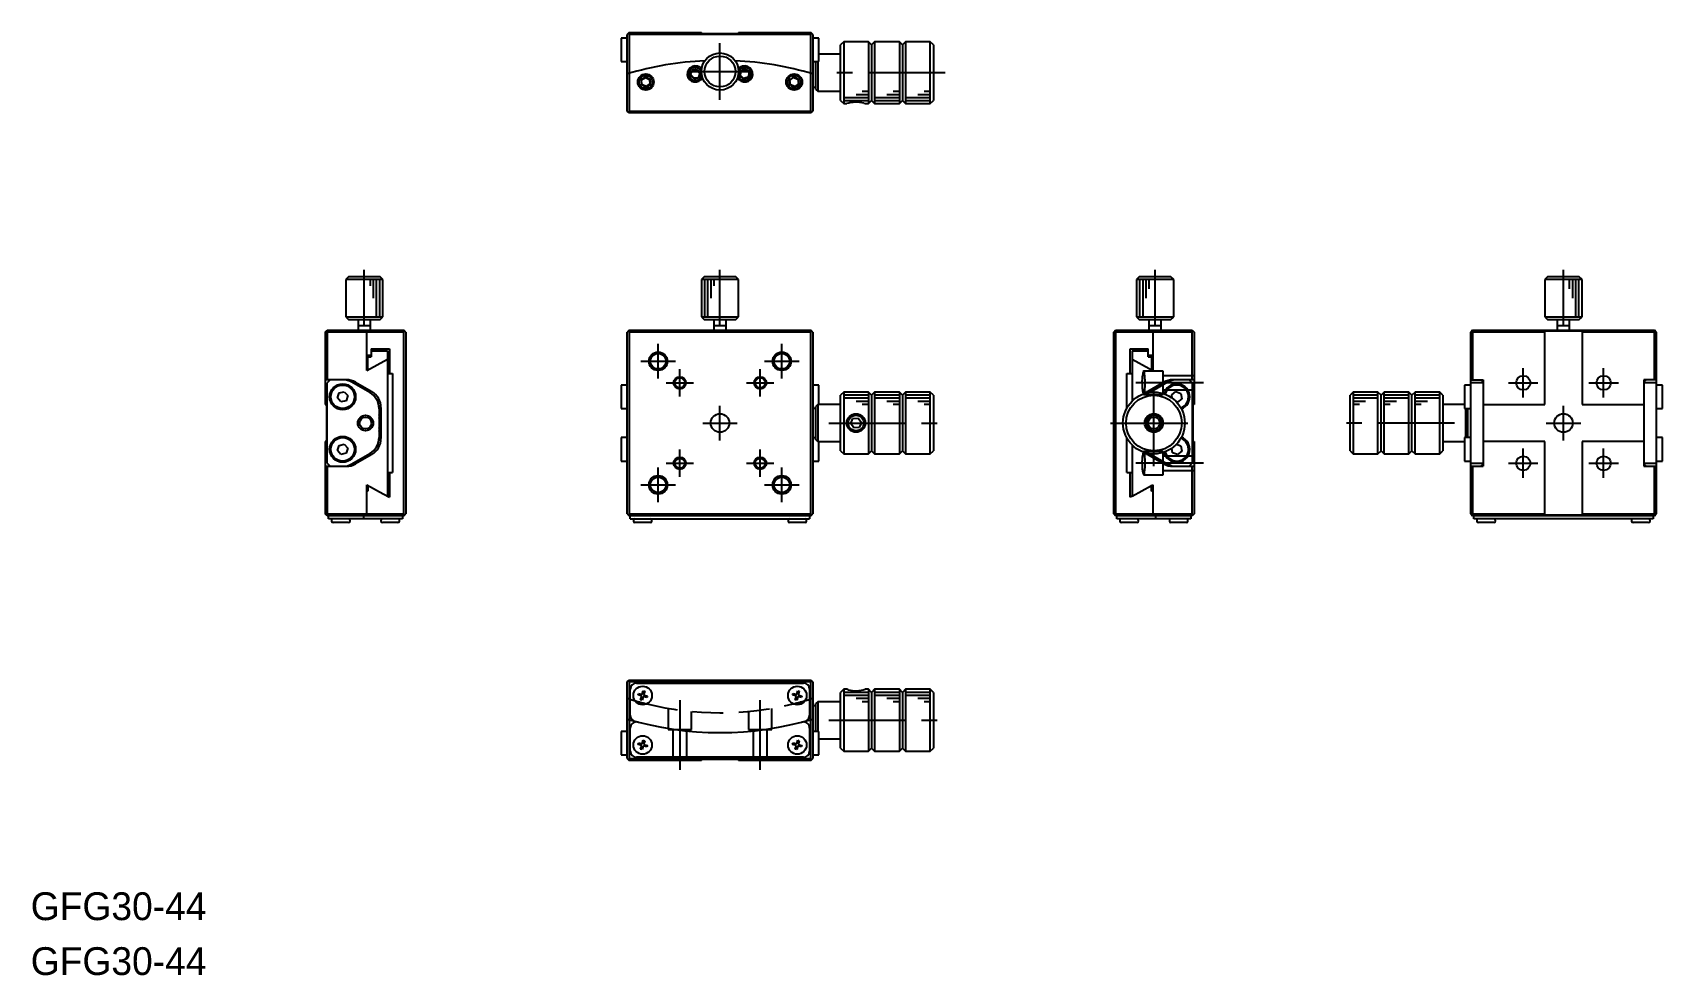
# Model space of a CAD drawing. Extents: x 128 to 391, y -6 to 146.
import ezdxf

# ---------------------------------------------------------------- set-up
doc = ezdxf.new("R2010")
doc.units = 0
doc.header["$LTSCALE"] = 10
doc.linetypes.add('CENTER', pattern=[2, 1.25, -0.25, 0.25, -0.25])
doc.linetypes.add('DASHED', pattern=[0.75, 0.5, -0.25])
doc.layers.get('0').update_dxf_attribs({"linetype": 'CONTINUOUS'})
doc.layers.add('1', color=7, linetype='CONTINUOUS')
doc.layers.add('CENTER', color=1, linetype='CENTER')
doc.styles.get("Standard").update_dxf_attribs({"font": 'FGP教科書体NT-M'})

msp = doc.modelspace()

# ---------------------------------------------------------------- linework, layer by layer
at = {"color": 3, "linetype": 'CONTINUOUS'}
for p, q in [((258.849634, 135.791806), (262.849634, 135.791806)), ((258.849634, 135.291806), (262.849634, 135.291806)), ((260.849634, 136.291806), (262.849634, 136.291806)), ((261.849634, 136.791806), (262.849634, 136.791806)), ((262.116275, 134.856789), (262.349629, 134.791806)), ((263.849634, 135.791806), (267.849634, 135.791806)), ((263.849634, 135.291806), (267.849634, 135.291806)), ((265.849634, 136.291806), (267.849634, 136.291806)), ((266.849634, 136.791806), (267.849634, 136.791806)), ((268.849634, 135.791806), (272.849634, 135.791806)), ((268.849634, 135.291806), (272.849634, 135.291806)), ((270.849634, 136.291806), (272.849634, 136.291806)), ((271.849634, 136.791806), (272.849634, 136.791806)), ((182.332812, 105.33035), (182.332812, 106.33035)), ((182.832812, 103.33035), (182.832812, 106.33035)), ((183.332812, 100.33035), (183.332812, 106.33035)), ((183.832812, 100.33035), (183.832812, 106.33035)), ((236.349634, 106.33035), (236.349634, 100.33035)), ((236.849634, 106.33035), (236.849634, 100.33035)), ((237.349634, 106.33035), (237.349634, 103.33035)), ((237.849634, 106.33035), (237.849634, 105.33035)), ((306.709653, 106.33035), (306.709653, 100.33035)), ((307.209653, 106.33035), (307.209653, 100.33035)), ((307.709653, 106.33035), (307.709653, 103.33035)), ((308.209653, 106.33035), (308.209653, 104.83035)), ((376.234403, 104.83035), (376.234403, 106.33035)), ((376.734403, 103.33035), (376.734403, 106.33035)), ((377.234403, 100.33035), (377.234403, 106.33035)), ((377.734403, 100.33035), (377.734403, 106.33035)), ((262.849634, 87.622481), (258.849634, 87.622481)), ((262.849634, 87.122481), (258.849634, 87.122481)), ((267.849634, 87.622481), (263.849634, 87.622481)), ((267.849634, 87.122481), (263.849634, 87.122481)), ((272.849634, 87.622481), (268.849634, 87.622481)), ((272.849634, 87.122481), (268.849634, 87.122481)), ((345.234403, 87.622481), (341.234403, 87.622481)), ((345.234403, 87.122481), (341.234403, 87.122481)), ((350.234403, 87.622481), (346.234403, 87.622481)), ((350.234403, 87.122481), (346.234403, 87.122481)), ((355.234403, 87.622481), (351.234403, 87.622481)), ((355.234403, 87.122481), (351.234403, 87.122481)), ((262.849634, 86.622481), (260.849634, 86.622481)), ((262.849634, 86.122481), (261.849634, 86.122481)), ((267.849634, 86.622481), (265.849634, 86.622481)), ((267.849634, 86.122481), (266.849634, 86.122481)), ((272.849634, 86.622481), (270.849634, 86.622481)), ((272.849634, 86.122481), (271.849634, 86.122481)), ((343.234403, 86.622481), (341.234403, 86.622481)), ((342.234403, 86.122481), (341.234403, 86.122481)), ((348.234403, 86.622481), (346.234403, 86.622481)), ((347.234403, 86.122481), (346.234403, 86.122481)), ((353.234403, 86.622481), (351.234403, 86.622481)), ((352.234403, 86.122481), (351.234403, 86.122481)), ((262.849634, 39.546229), (258.849634, 39.546229)), ((259.582566, 39.981356), (259.349639, 40.046229)), ((267.849634, 39.546229), (263.849634, 39.546229)), ((272.849634, 39.546229), (268.849634, 39.546229)), ((262.849634, 39.046229), (258.849634, 39.046229)), ((262.849634, 38.546229), (260.849634, 38.546229)), ((262.849634, 38.046229), (261.849634, 38.046229)), ((267.849634, 39.046229), (263.849634, 39.046229)), ((267.849634, 38.546229), (265.849634, 38.546229)), ((267.849634, 38.046229), (266.849634, 38.046229)), ((272.849634, 39.046229), (268.849634, 39.046229)), ((272.849634, 38.546229), (270.849634, 38.546229)), ((272.849634, 38.046229), (271.849634, 38.046229))]:
    msp.add_line(p, q, dxfattribs=at)
at = {"color": 3, "linetype": 'DASHED'}
for p, q in [((307.379275, 91.522481), (307.301862, 91.4388)), ((310.509653, 91.522481), (307.379272, 91.522481)), ((307.449194, 91.441352), (307.379275, 91.522481)), ((310.509653, 89.622481), (310.509653, 91.522481)), ((315.509653, 90.772481), (310.509653, 90.772481)), ((310.509653, 87.722481), (310.509653, 89.622481)), ((307.274136, 87.875373), (307.318971, 87.773734)), ((307.318971, 87.773734), (307.379275, 87.722481)), ((307.379257, 87.722481), (310.509653, 87.722481)), ((310.509653, 88.472481), (315.509653, 88.472481)), ((307.379275, 78.522481), (307.301862, 78.4388)), ((310.509653, 78.522481), (307.379272, 78.522481)), ((310.509653, 76.622481), (310.509653, 78.522481)), ((315.509653, 77.772481), (310.509653, 77.772481)), ((310.509653, 74.722481), (310.509653, 76.622481)), ((307.274136, 74.875373), (307.318971, 74.773734)), ((307.318971, 74.773734), (307.379275, 74.722481)), ((307.379257, 74.722481), (310.509653, 74.722481)), ((307.379275, 74.722481), (307.454781, 74.818187)), ((310.509653, 75.472481), (315.509653, 75.472481)), ((230.449634, 36.967047), (230.449634, 33.546229)), ((247.249634, 33.546229), (247.249634, 36.967118)), ((234.249634, 33.546229), (234.249634, 36.461302)), ((243.449634, 36.46134), (243.449634, 33.546229)), ((230.449634, 33.546229), (234.249634, 33.546229)), ((231.199634, 33.546229), (231.199634, 28.546229)), ((233.499634, 28.546229), (233.499634, 33.546229)), ((243.449634, 33.546229), (247.249634, 33.546229)), ((244.199634, 33.546229), (244.199634, 28.546229)), ((246.499634, 28.546229), (246.499634, 33.546229))]:
    msp.add_line(p, q, dxfattribs=at)
at = {"color": 3, "linetype": 'CONTINUOUS'}
for centre, radius in [((226.849634, 138.291806), 1.3), ((250.849634, 138.291806), 1.3), ((228.849634, 93.122481), 1.5), ((248.849634, 93.122481), 1.5), ((232.349634, 89.622481), 1), ((245.349634, 89.622481), 1), ((260.849715, 83.12313), 1.499919), ((309.009653, 83.122481), 1.5), ((232.349634, 76.622481), 1), ((245.349634, 76.622481), 1), ((228.849634, 73.122481), 1.5), ((248.849634, 73.122481), 1.5)]:
    msp.add_circle(centre, radius, dxfattribs=at)
for centre, radius, start, end in [((234.849634, 139.591806), 1.3, 37.851923, 333.569263), ((242.849634, 139.591806), 1.3, 206.430737, 142.148077), ((260.845116, 130.049116), 4.972883, 75.189787, 107.501242), ((260.8541, 44.790862), 4.974751, 255.191013, 287.495078)]:
    msp.add_arc(centre, radius, start, end, dxfattribs=at)
at = {"color": 3, "linetype": 'DASHED'}
for centre, radius, start, end in [((313.019093, 89.847368), 5.934592, 164.445079, 182.171704), ((313.921055, 89.464016), 6.834129, 178.671346, 193.441787), ((295.594705, 89.577633), 12.000098, 351.869226, 8.934699), ((313.019093, 76.847368), 5.934592, 164.445079, 182.171704), ((313.921055, 76.464016), 6.834129, 178.671346, 193.441787), ((295.449763, 76.657022), 12.145031, 351.29156, 8.082745), ((238.849634, 85.546229), 49.3, 252.286373, 252.895365), ((238.849634, 85.546229), 49.3, 252.895365, 253.819918), ((238.849634, 85.546229), 49.3, 253.819918, 256.087298), ((238.849634, 85.546229), 49.3, 256.087298, 283.912702), ((238.849634, 85.546229), 49.3, 283.912702, 286.180082), ((238.849634, 85.546229), 49.3, 286.180082, 287.104635), ((238.849634, 85.546229), 49.3, 287.104635, 287.713627)]:
    msp.add_arc(centre, radius, start, end, dxfattribs=at)
at = {"layer": '1', "color": 7, "linetype": 'CONTINUOUS'}
for p, q in [((223.849634, 145.391806), (222.849634, 145.391806)), ((222.849634, 145.391806), (222.849634, 141.591806)), ((224.149634, 146.291806), (223.849634, 145.991806)), ((223.849634, 133.591806), (223.849634, 145.991806)), ((223.999634, 146.141806), (224.149634, 145.991806)), ((224.149634, 146.291806), (235.849634, 146.291806)), ((253.549634, 145.991806), (224.149634, 145.991806)), ((224.149634, 145.991806), (224.149634, 133.591806)), ((235.849634, 146.091806), (235.849634, 146.291806)), ((241.849634, 146.091806), (235.849634, 146.091806)), ((241.849634, 146.291806), (241.849634, 146.091806)), ((241.849634, 146.291806), (253.549634, 146.291806)), ((253.849634, 145.991806), (253.549634, 146.291806)), ((253.549634, 145.991806), (253.699634, 146.141806)), ((253.549634, 133.591806), (253.549634, 145.991806)), ((253.849634, 145.991806), (253.849634, 133.591806)), ((254.849634, 145.391806), (253.849634, 145.391806)), ((254.849634, 141.591806), (254.849634, 145.391806)), ((258.349634, 142.791806), (254.849634, 142.791806)), ((258.849634, 144.791806), (258.349634, 144.291806)), ((258.349634, 135.291806), (258.349634, 144.291806)), ((258.849634, 144.791806), (258.849634, 134.791806)), ((262.849634, 144.791806), (258.849634, 144.791806)), ((262.849634, 144.791806), (262.849634, 134.791806)), ((263.349634, 144.291806), (262.849634, 144.791806)), ((263.849634, 144.791806), (263.349634, 144.291806)), ((263.349634, 144.291806), (263.349634, 135.291806)), ((263.849634, 144.791806), (263.849634, 134.791806)), ((267.849634, 144.791806), (263.849634, 144.791806)), ((267.849634, 144.791806), (267.849634, 134.791806)), ((268.349634, 144.291806), (267.849634, 144.791806)), ((268.849634, 144.791806), (268.349634, 144.291806)), ((268.349634, 144.291806), (268.349634, 135.291806)), ((268.849634, 144.791806), (268.849634, 134.791806)), ((272.849634, 144.791806), (268.849634, 144.791806)), ((272.849634, 134.791806), (272.849634, 144.791806)), ((273.349634, 144.291806), (272.849634, 144.791806)), ((273.349634, 144.291806), (273.349634, 135.291806)), ((222.849634, 141.591806), (223.849634, 141.591806)), ((234.104652, 139.505186), (234.400803, 140.193028)), ((234.402128, 140.193669), (235.145892, 140.281116)), ((235.147109, 140.280289), (235.594966, 139.679566)), ((235.594615, 139.678427), (235.298464, 138.990584)), ((242.124747, 139.399351), (242.3193, 140.122526)), ((242.320519, 140.123349), (243.044083, 140.316448)), ((243.045406, 140.315805), (243.574416, 139.785729)), ((243.57452, 139.784262), (243.379861, 139.060693)), ((253.849634, 141.591806), (254.849634, 141.591806)), ((254.349634, 137.091806), (254.349634, 141.591806)), ((254.649634, 141.591806), (254.649634, 136.791806)), ((226.225345, 137.876158), (226.176638, 138.62346)), ((226.177527, 138.624632), (226.800356, 139.040464)), ((226.897451, 137.543332), (226.225916, 137.874802)), ((226.801816, 139.04028), (227.473351, 138.70881)), ((227.52174, 137.958981), (226.898571, 137.542922)), ((227.473922, 138.707455), (227.522629, 137.960153)), ((234.552158, 138.903324), (234.104545, 139.503719)), ((235.297139, 138.989944), (234.553375, 138.902497)), ((242.653861, 138.867808), (242.12485, 139.397884)), ((243.378748, 139.060264), (242.655184, 138.867165)), ((250.254012, 137.836026), (250.156296, 138.578511)), ((250.157106, 138.579739), (250.751258, 139.035607)), ((250.94654, 137.548093), (250.254671, 137.834711)), ((250.752727, 139.03552), (251.444596, 138.748902)), ((251.542161, 138.003874), (250.947684, 137.547758)), ((251.445255, 138.747587), (251.542971, 138.005102)), ((253.849634, 137.441806), (254.349634, 137.441806)), ((254.349634, 137.091806), (254.649634, 136.791806)), ((254.649634, 136.791806), (258.349634, 136.791806)), ((258.349634, 135.291806), (258.849634, 134.791806)), ((258.849634, 134.791806), (259.350089, 134.791806)), ((262.349629, 134.791806), (262.849634, 134.791806)), ((262.849634, 134.791806), (263.349634, 135.291806)), ((263.349634, 135.291806), (263.849634, 134.791806)), ((263.849634, 134.791806), (267.849634, 134.791806)), ((267.849634, 134.791806), (268.349634, 135.291806)), ((268.349634, 135.291806), (268.849634, 134.791806)), ((268.849634, 134.791806), (272.849634, 134.791806)), ((272.849634, 134.791806), (273.349634, 135.291806)), ((224.149634, 133.291806), (223.849634, 133.591806)), ((224.149634, 133.591806), (223.999634, 133.441806)), ((224.149634, 133.591806), (253.549634, 133.591806)), ((253.549634, 133.291806), (224.149634, 133.291806)), ((253.699634, 133.441806), (253.549634, 133.591806)), ((253.549634, 133.291806), (253.849634, 133.591806)), ((178.832812, 106.83035), (178.332812, 106.33035)), ((178.332812, 106.33035), (178.332812, 100.33035)), ((184.332812, 106.33035), (178.332812, 106.33035)), ((178.832812, 106.83035), (183.832812, 106.83035)), ((184.332812, 106.33035), (183.832812, 106.83035)), ((184.332812, 100.33035), (184.332812, 106.33035)), ((236.349634, 106.83035), (235.849634, 106.33035)), ((241.849634, 106.33035), (235.849634, 106.33035)), ((235.849634, 106.33035), (235.849634, 100.33035)), ((236.349634, 106.83035), (241.349634, 106.83035)), ((241.849634, 106.33035), (241.349634, 106.83035)), ((241.849634, 100.33035), (241.849634, 106.33035)), ((306.709653, 106.83035), (306.209653, 106.33035)), ((312.209653, 106.33035), (306.209653, 106.33035)), ((306.209653, 106.33035), (306.209653, 100.33035)), ((306.709653, 106.83035), (311.709653, 106.83035)), ((312.209653, 106.33035), (311.709653, 106.83035)), ((312.209653, 100.33035), (312.209653, 106.33035)), ((372.734403, 106.83035), (372.234403, 106.33035)), ((372.234403, 106.33035), (372.234403, 100.33035)), ((378.234403, 106.33035), (372.234403, 106.33035)), ((372.734403, 106.83035), (377.734403, 106.83035)), ((378.234403, 106.33035), (377.734403, 106.83035)), ((378.234403, 100.33035), (378.234403, 106.33035)), ((178.332812, 100.33035), (184.332812, 100.33035)), ((178.332812, 100.33035), (178.832812, 99.83035)), ((183.832812, 99.83035), (184.332812, 100.33035)), ((235.849634, 100.33035), (236.349634, 99.83035)), ((235.849634, 100.33035), (241.849634, 100.33035)), ((241.349634, 99.83035), (241.849634, 100.33035)), ((306.209653, 100.33035), (306.709653, 99.83035)), ((306.209653, 100.33035), (312.209653, 100.33035)), ((311.709653, 99.83035), (312.209653, 100.33035)), ((372.234403, 100.33035), (378.234403, 100.33035)), ((372.234403, 100.33035), (372.734403, 99.83035)), ((377.734403, 99.83035), (378.234403, 100.33035)), ((175.032812, 97.822481), (175.332812, 98.122481)), ((175.032812, 97.822481), (175.032812, 86.122481)), ((175.332812, 97.822481), (175.182812, 97.972481)), ((175.332812, 98.122481), (187.732812, 98.122481)), ((175.332812, 97.822481), (175.332812, 90.122481)), ((187.732812, 97.822481), (175.332812, 97.822481)), ((183.832812, 99.83035), (178.832812, 99.83035)), ((182.332817, 98.83035), (180.332807, 98.83035)), ((180.332812, 99.83035), (180.332812, 98.122501)), ((181.721282, 91.61488), (181.721282, 97.822481)), ((182.332812, 98.122501), (182.332812, 99.83035)), ((188.032812, 97.822481), (187.732812, 98.122481)), ((187.882812, 97.972481), (187.732812, 97.822481)), ((187.732812, 68.422481), (187.732812, 97.822481)), ((188.032812, 97.822481), (188.032812, 68.422481)), ((224.149634, 98.122481), (223.849634, 97.822481)), ((223.849634, 68.422481), (223.849634, 97.822481)), ((224.149634, 97.822481), (223.999634, 97.972481)), ((224.149634, 98.122481), (253.549634, 98.122481)), ((253.549634, 97.822481), (224.149634, 97.822481)), ((224.149634, 97.822481), (224.149634, 68.422481)), ((241.349634, 99.83035), (236.349634, 99.83035)), ((239.849639, 98.83035), (237.849629, 98.83035)), ((237.849634, 99.83035), (237.849634, 98.122501)), ((239.849634, 98.122501), (239.849634, 99.83035)), ((253.849634, 97.822481), (253.549634, 98.122481)), ((253.549634, 97.822481), (253.699634, 97.972481)), ((253.549634, 68.422481), (253.549634, 97.822481)), ((253.849634, 97.822481), (253.849634, 68.422481)), ((302.509653, 97.822481), (302.809653, 98.122481)), ((302.509653, 68.422481), (302.509653, 97.822481)), ((302.809653, 97.822481), (302.659653, 97.972481)), ((302.809653, 98.122481), (315.209653, 98.122481)), ((302.809653, 97.822481), (302.809653, 68.422481)), ((315.209653, 97.822481), (302.809653, 97.822481)), ((311.709653, 99.83035), (306.709653, 99.83035)), ((310.209658, 98.83035), (308.209648, 98.83035)), ((308.209653, 99.83035), (308.209653, 98.122501)), ((308.821182, 97.822481), (308.821182, 91.61488)), ((310.209653, 98.122501), (310.209653, 99.83035)), ((315.209653, 98.122481), (315.509653, 97.822481)), ((315.359653, 97.972481), (315.209653, 97.822481)), ((315.209653, 90.122481), (315.209653, 97.822481)), ((315.509653, 97.822481), (315.509653, 86.122481)), ((360.534403, 98.122481), (360.234403, 97.822481)), ((360.234403, 68.422481), (360.234403, 97.822481)), ((360.384403, 97.972481), (360.534403, 97.822481)), ((360.534403, 98.122481), (389.934403, 98.122481)), ((360.534403, 97.822481), (360.534403, 90.122481)), ((372.234403, 97.822481), (360.534403, 97.822481)), ((372.234403, 98.022481), (378.234403, 98.022481)), ((372.234403, 86.122481), (372.234403, 98.022481)), ((377.734403, 99.83035), (372.734403, 99.83035)), ((376.234408, 98.83035), (374.234398, 98.83035)), ((374.234403, 99.83035), (374.234403, 98.122501)), ((376.234403, 98.122501), (376.234403, 99.83035)), ((378.234403, 98.022481), (378.234403, 86.122481)), ((389.934403, 97.822481), (378.234403, 97.822481)), ((390.234403, 97.822481), (389.934403, 98.122481)), ((389.934403, 97.822481), (390.084403, 97.972481)), ((389.934403, 90.122481), (389.934403, 97.822481)), ((390.234403, 97.822481), (390.234403, 68.422481)), ((182.45217, 95.122481), (182.45217, 93.83035)), ((182.45217, 95.122481), (185.385196, 95.122481)), ((183.782812, 94.83035), (184.074943, 95.122481)), ((185.385196, 95.122481), (185.385196, 91.122481)), ((305.157268, 91.122481), (305.157268, 95.122481)), ((305.157268, 95.122481), (308.090294, 95.122481)), ((306.467522, 95.122481), (306.759653, 94.83035)), ((308.090294, 93.83035), (308.090294, 95.122481)), ((181.720875, 91.615618), (185.070167, 93.4624)), ((181.721282, 94.122481), (182.45217, 94.122481)), ((181.721282, 93.83035), (182.45217, 93.83035)), ((181.930017, 91.73035), (181.930017, 93.83035)), ((182.45217, 94.83035), (185.070167, 94.83035)), ((185.070167, 94.83035), (185.070167, 71.301562)), ((305.472298, 94.83035), (308.090294, 94.83035)), ((305.472298, 94.83035), (305.472298, 86.656193)), ((305.472298, 93.4624), (308.22633, 91.943841)), ((308.090294, 94.122481), (308.821182, 94.122481)), ((308.090294, 93.83035), (308.821182, 93.83035)), ((308.612447, 93.83035), (308.612447, 91.73035)), ((178.432812, 90.122481), (175.032812, 90.122481)), ((175.832812, 90.122481), (175.332812, 89.622481)), ((175.332812, 76.622481), (175.332812, 89.622481)), ((182.232812, 88.046242), (179.332812, 89.720557)), ((179.932812, 89.720557), (182.532812, 88.219447)), ((181.721282, 91.73035), (181.930017, 91.73035)), ((185.070167, 91.122481), (185.910691, 91.122481)), ((185.910691, 91.122481), (185.910691, 75.122481)), ((304.631773, 85.537884), (304.631773, 91.122481)), ((304.631773, 91.122481), (305.472298, 91.122481)), ((310.609653, 89.720557), (308.009653, 88.219447)), ((308.226341, 91.94386), (308.8212, 91.614913)), ((311.209653, 89.720557), (308.3707, 88.081487)), ((308.612447, 91.73035), (308.821182, 91.73035)), ((315.509653, 90.122481), (312.109653, 90.122481)), ((315.209653, 89.622481), (314.709653, 90.122481)), ((315.209653, 89.622481), (315.209653, 76.622481)), ((360.234403, 90.122481), (362.234403, 90.122481)), ((362.234403, 89.622481), (360.234403, 89.622481)), ((362.234403, 89.822481), (361.934403, 90.122481)), ((362.234403, 90.122481), (362.234403, 76.122481)), ((388.534403, 90.122481), (388.234403, 89.822481)), ((388.234403, 90.122481), (388.234403, 76.122481)), ((390.234403, 90.122481), (388.234403, 90.122481)), ((390.234403, 89.622481), (388.234403, 89.622481)), ((176.986197, 87.190154), (177.251604, 88.014508)), ((177.567404, 86.548128), (176.986197, 87.190154)), ((177.251604, 88.014508), (178.098219, 88.196835)), ((178.098219, 88.196835), (178.679426, 87.554808)), ((178.679426, 87.554808), (178.414019, 86.730455)), ((222.849634, 89.272481), (222.849634, 85.472481)), ((223.849634, 89.272481), (222.849634, 89.272481)), ((254.849634, 89.272481), (253.849634, 89.272481)), ((254.849634, 86.122481), (254.849634, 89.272481)), ((258.849634, 88.122481), (258.349634, 87.622481)), ((258.349634, 78.622481), (258.349634, 87.622481)), ((262.849634, 88.122481), (258.849634, 88.122481)), ((258.849634, 88.122481), (258.849634, 78.122481)), ((262.849634, 88.122481), (262.849634, 78.122481)), ((263.349634, 87.622481), (262.849634, 88.122481)), ((263.849634, 88.122481), (263.349634, 87.622481)), ((263.349634, 87.622481), (263.349634, 78.622481)), ((263.849634, 88.122481), (263.849634, 78.122481)), ((267.849634, 88.122481), (263.849634, 88.122481)), ((267.849634, 88.122481), (267.849634, 78.122481)), ((268.349634, 87.622481), (267.849634, 88.122481)), ((268.849634, 88.122481), (268.349634, 87.622481)), ((268.349634, 87.622481), (268.349634, 78.622481)), ((268.849634, 88.122481), (268.849634, 78.122481)), ((272.849634, 88.122481), (268.849634, 88.122481)), ((272.849634, 78.122481), (272.849634, 88.122481)), ((273.349634, 87.622481), (272.849634, 88.122481)), ((273.349634, 87.622481), (273.349634, 78.622481)), ((311.900718, 87.681712), (312.572987, 88.227655)), ((311.987442, 87.139044), (311.900718, 87.681712)), ((312.572987, 88.227655), (313.381923, 87.918424)), ((313.518588, 87.06325), (312.846319, 86.517307)), ((313.381923, 87.918424), (313.518588, 87.06325)), ((341.234403, 88.122481), (340.734403, 87.622481)), ((340.734403, 78.622481), (340.734403, 87.622481)), ((345.234403, 88.122481), (341.234403, 88.122481)), ((341.234403, 88.122481), (341.234403, 78.122481)), ((345.734403, 87.622481), (345.234403, 88.122481)), ((345.234403, 78.122481), (345.234403, 88.122481)), ((346.234403, 88.122481), (345.734403, 87.622481)), ((345.734403, 78.622481), (345.734403, 87.622481)), ((350.234403, 88.122481), (346.234403, 88.122481)), ((346.234403, 78.122481), (346.234403, 88.122481)), ((350.734403, 87.622481), (350.234403, 88.122481)), ((350.234403, 78.122481), (350.234403, 88.122481)), ((351.234403, 88.122481), (350.734403, 87.622481)), ((350.734403, 78.622481), (350.734403, 87.622481)), ((355.234403, 88.122481), (351.234403, 88.122481)), ((351.234403, 78.122481), (351.234403, 88.122481)), ((355.234403, 78.122481), (355.234403, 88.122481)), ((355.734403, 87.622481), (355.234403, 88.122481)), ((355.734403, 87.622481), (355.734403, 78.622481)), ((359.234403, 89.272481), (359.234403, 85.472481)), ((360.234403, 89.272481), (359.234403, 89.272481)), ((391.234403, 89.272481), (390.234403, 89.272481)), ((391.234403, 85.472481), (391.234403, 89.272481)), ((175.032812, 86.122481), (175.232812, 86.122481)), ((175.232812, 86.122481), (175.232812, 80.122481)), ((178.414019, 86.730455), (177.567404, 86.548128)), ((183.732812, 85.448165), (183.732812, 80.796797)), ((184.032812, 85.62137), (184.032812, 80.623592)), ((222.849634, 85.472481), (223.849634, 85.472481)), ((254.349634, 85.472481), (253.849634, 85.472481)), ((254.649634, 86.122481), (254.349634, 85.822481)), ((254.349634, 80.422481), (254.349634, 85.822481)), ((258.349634, 86.122481), (254.649634, 86.122481)), ((254.649634, 86.122481), (254.649634, 80.122481)), ((312.846319, 86.517307), (312.585854, 86.616875)), ((315.509653, 86.122481), (315.309653, 86.122481)), ((315.309653, 86.122481), (315.309653, 80.122481)), ((359.234403, 86.122481), (355.734403, 86.122481)), ((359.234403, 85.472481), (360.234403, 85.472481)), ((359.434403, 80.772481), (359.434403, 85.472481)), ((359.734403, 85.472481), (359.734403, 80.772481)), ((362.234403, 86.122481), (372.234403, 86.122481)), ((378.234403, 86.122481), (388.234403, 86.122481)), ((390.234403, 85.472481), (391.234403, 85.472481)), ((259.986914, 83.046881), (260.352802, 83.831818)), ((260.483746, 82.337544), (259.986914, 83.046881)), ((260.352802, 83.831818), (261.215521, 83.907418)), ((261.346465, 82.413145), (260.483746, 82.337544)), ((261.215521, 83.907418), (261.712353, 83.198082)), ((261.712353, 83.198082), (261.346465, 82.413145)), ((308.059653, 82.310077), (308.059653, 83.934885)), ((175.232812, 80.122481), (175.032812, 80.122481)), ((175.032812, 80.122481), (175.032812, 68.422481)), ((176.986197, 78.690154), (177.251604, 79.514508)), ((177.251604, 79.514508), (178.098219, 79.696835)), ((178.098219, 79.696835), (178.679426, 79.054808)), ((222.849634, 80.772481), (222.849634, 76.972481)), ((223.849634, 80.772481), (222.849634, 80.772481)), ((253.849634, 80.772481), (254.349634, 80.772481)), ((254.349634, 80.422481), (254.649634, 80.122481)), ((254.649634, 80.122481), (258.349634, 80.122481)), ((254.849634, 76.972481), (254.849634, 80.122481)), ((304.631773, 75.122481), (304.631773, 80.707078)), ((305.472298, 79.58877), (305.472298, 71.301562)), ((312.65225, 79.697355), (313.381923, 79.418424)), ((313.381923, 79.418424), (313.518588, 78.56325)), ((315.309653, 80.122481), (315.509653, 80.122481)), ((315.509653, 80.122481), (315.509653, 68.422481)), ((355.734403, 80.122481), (359.234403, 80.122481)), ((359.234403, 80.772481), (359.234403, 76.972481)), ((360.234403, 80.772481), (359.234403, 80.772481)), ((372.234403, 80.122481), (362.234403, 80.122481)), ((372.234403, 68.222481), (372.234403, 80.122481)), ((388.234403, 80.122481), (378.234403, 80.122481)), ((378.234403, 80.122481), (378.234403, 68.222481)), ((391.234403, 80.772481), (390.234403, 80.772481)), ((391.234403, 76.972481), (391.234403, 80.772481)), ((175.332812, 76.622481), (175.832812, 76.122481)), ((177.567404, 78.048128), (176.986197, 78.690154)), ((178.414019, 78.230455), (177.567404, 78.048128)), ((178.679426, 79.054808), (178.414019, 78.230455)), ((179.332812, 76.524405), (182.232812, 78.198721)), ((182.532812, 78.025516), (179.932812, 76.524405)), ((222.849634, 76.972481), (223.849634, 76.972481)), ((253.849634, 76.972481), (254.849634, 76.972481)), ((258.349634, 78.622481), (258.849634, 78.122481)), ((258.849634, 78.122481), (262.849634, 78.122481)), ((262.849634, 78.122481), (263.349634, 78.622481)), ((263.349634, 78.622481), (263.849634, 78.122481)), ((263.849634, 78.122481), (267.849634, 78.122481)), ((267.849634, 78.122481), (268.349634, 78.622481)), ((268.349634, 78.622481), (268.849634, 78.122481)), ((268.849634, 78.122481), (272.849634, 78.122481)), ((272.849634, 78.122481), (273.349634, 78.622481)), ((308.009653, 78.025516), (310.609653, 76.524405)), ((308.3707, 78.163475), (311.209653, 76.524405)), ((312.037383, 78.326538), (311.920612, 79.057224)), ((312.846319, 78.017307), (312.037383, 78.326538)), ((313.518588, 78.56325), (312.846319, 78.017307)), ((314.709653, 76.122481), (315.209653, 76.622481)), ((340.734403, 78.622481), (341.234403, 78.122481)), ((341.234403, 78.122481), (345.234403, 78.122481)), ((345.234403, 78.122481), (345.734403, 78.622481)), ((345.734403, 78.622481), (346.234403, 78.122481)), ((346.234403, 78.122481), (350.234403, 78.122481)), ((350.234403, 78.122481), (350.734403, 78.622481)), ((350.734403, 78.622481), (351.234403, 78.122481)), ((351.234403, 78.122481), (355.234403, 78.122481)), ((355.234403, 78.122481), (355.734403, 78.622481)), ((359.234403, 76.972481), (360.234403, 76.972481)), ((360.234403, 76.622481), (362.234403, 76.622481)), ((388.234403, 76.622481), (390.234403, 76.622481)), ((390.234403, 76.972481), (391.234403, 76.972481)), ((175.032812, 76.122481), (178.432812, 76.122481)), ((175.332812, 76.122481), (175.332812, 68.422481)), ((185.070167, 75.122481), (185.910691, 75.122481)), ((185.385196, 75.122481), (185.385196, 71.12838)), ((304.631773, 75.122481), (305.472298, 75.122481)), ((305.157268, 71.12838), (305.157268, 75.122481)), ((312.109653, 76.122481), (315.509653, 76.122481)), ((315.209653, 68.422481), (315.209653, 76.122481)), ((360.234403, 76.122481), (362.234403, 76.122481)), ((360.534403, 76.122481), (360.534403, 68.422481)), ((361.934403, 76.122481), (362.234403, 76.422481)), ((388.234403, 76.422481), (388.534403, 76.122481)), ((388.234403, 76.122481), (390.234403, 76.122481)), ((389.934403, 68.422481), (389.934403, 76.122481)), ((181.721155, 73.148852), (184.388505, 71.676709)), ((181.721282, 68.422481), (181.721282, 73.149083)), ((181.721282, 73.033635), (181.930017, 73.033635)), ((181.930017, 72.122481), (181.721282, 72.122481)), ((181.930017, 73.033635), (181.930017, 72.122481)), ((184.388504, 71.676709), (185.385115, 71.128233)), ((305.472447, 71.301651), (305.157268, 71.12838)), ((305.472751, 71.300741), (308.612471, 73.033591)), ((308.583205, 73.017426), (308.821182, 73.149083)), ((308.612447, 72.122481), (308.612447, 73.033635)), ((308.612447, 73.033635), (308.821182, 73.033635)), ((308.821182, 72.122481), (308.612447, 72.122481)), ((308.821182, 73.149083), (308.821182, 68.422481)), ((175.332812, 68.122481), (175.032812, 68.422481)), ((175.182812, 68.272481), (175.332812, 68.422481)), ((175.332812, 68.422481), (187.732812, 68.422481)), ((187.732812, 68.122481), (175.332812, 68.122481)), ((175.532812, 67.622481), (175.532812, 68.122481)), ((187.532812, 67.622481), (175.532812, 67.622481)), ((176.032812, 67.372481), (176.032812, 67.272481)), ((178.782812, 67.022481), (176.282812, 67.022481)), ((179.032812, 67.272481), (179.032812, 67.372481)), ((181.264095, 67.622481), (181.264095, 68.122481)), ((184.032812, 67.372481), (184.032812, 67.272481)), ((186.782812, 67.022481), (184.282812, 67.022481)), ((187.032812, 67.272481), (187.032812, 67.372481)), ((187.532812, 68.122481), (187.532812, 67.622481)), ((187.732812, 68.422481), (187.882812, 68.272481)), ((187.732812, 68.122481), (188.032812, 68.422481)), ((223.849634, 68.422481), (224.149634, 68.122481)), ((223.999634, 68.272481), (224.149634, 68.422481)), ((224.149634, 68.422481), (253.549634, 68.422481)), ((253.549634, 68.122481), (224.149634, 68.122481)), ((224.349634, 67.622481), (224.349634, 68.122481)), ((224.349634, 67.622481), (253.349634, 67.622481)), ((224.849634, 67.372481), (224.849634, 67.272481)), ((227.599634, 67.022481), (225.099634, 67.022481)), ((227.849634, 67.272481), (227.849634, 67.372481)), ((249.849634, 67.372481), (249.849634, 67.272481)), ((252.599634, 67.022481), (250.099634, 67.022481)), ((252.849634, 67.272481), (252.849634, 67.372481)), ((253.349634, 68.122481), (253.349634, 67.622481)), ((253.699634, 68.272481), (253.549634, 68.422481)), ((253.549634, 68.122481), (253.849634, 68.422481)), ((302.809653, 68.122481), (302.509653, 68.422481)), ((302.659653, 68.272481), (302.809653, 68.422481)), ((302.809653, 68.422481), (315.209653, 68.422481)), ((315.209653, 68.122481), (302.809653, 68.122481)), ((303.009653, 67.622481), (303.009653, 68.122481)), ((315.009653, 67.622481), (303.009653, 67.622481)), ((303.509653, 67.372481), (303.509653, 67.272481)), ((306.259653, 67.022481), (303.759653, 67.022481)), ((306.509653, 67.272481), (306.509653, 67.372481)), ((309.278369, 68.122481), (309.278369, 67.622481)), ((311.509653, 67.372481), (311.509653, 67.272481)), ((314.259653, 67.022481), (311.759653, 67.022481)), ((314.509653, 67.272481), (314.509653, 67.372481)), ((315.009653, 68.122481), (315.009653, 67.622481)), ((315.209653, 68.422481), (315.359653, 68.272481)), ((315.509653, 68.422481), (315.209653, 68.122481)), ((360.234403, 68.422481), (360.534403, 68.122481)), ((360.534403, 68.422481), (360.384403, 68.272481)), ((360.534403, 68.422481), (372.234403, 68.422481)), ((389.934403, 68.122481), (360.534403, 68.122481)), ((360.734403, 67.622481), (360.734403, 68.122481)), ((389.734403, 67.622481), (360.734403, 67.622481)), ((361.234403, 67.372481), (361.234403, 67.272481)), ((363.984403, 67.022481), (361.484403, 67.022481)), ((364.234403, 67.272481), (364.234403, 67.372481)), ((378.234403, 68.222481), (372.234403, 68.222481)), ((378.234403, 68.422481), (389.934403, 68.422481)), ((386.234403, 67.372481), (386.234403, 67.272481)), ((388.984403, 67.022481), (386.484403, 67.022481)), ((389.234403, 67.272481), (389.234403, 67.372481)), ((389.734403, 68.122481), (389.734403, 67.622481)), ((390.084403, 68.272481), (389.934403, 68.422481)), ((389.934403, 68.122481), (390.234403, 68.422481)), ((223.849634, 41.246229), (224.149634, 41.546229)), ((223.849634, 28.846229), (223.849634, 41.246229)), ((223.999634, 41.396229), (224.149634, 41.246229)), ((224.149634, 41.546229), (253.549634, 41.546229)), ((253.549634, 41.246229), (224.149634, 41.246229)), ((224.149634, 41.246229), (224.149634, 28.846229)), ((224.349634, 35.847134), (224.349634, 40.046229)), ((225.349634, 41.046229), (252.349634, 41.046229)), ((226.264414, 39.201108), (226.438565, 39.801356)), ((226.438565, 39.801356), (226.678664, 39.731695)), ((226.678664, 39.731695), (226.504513, 39.131448)), ((251.264414, 39.201108), (251.438565, 39.801356)), ((251.438565, 39.801356), (251.678664, 39.731695)), ((251.678664, 39.731695), (251.504513, 39.131448)), ((253.349634, 40.046229), (253.349634, 35.847134)), ((253.849634, 41.246229), (253.549634, 41.546229)), ((253.549634, 41.246229), (253.699634, 41.396229)), ((253.549634, 28.846229), (253.549634, 41.246229)), ((253.849634, 41.246229), (253.849634, 28.846229)), ((258.849634, 40.046229), (258.349634, 39.546229)), ((258.349634, 30.546229), (258.349634, 39.546229)), ((258.849634, 40.046229), (258.849634, 30.046229)), ((259.3506, 40.046229), (258.849634, 40.046229)), ((262.849634, 40.046229), (262.349629, 40.046229)), ((262.849634, 40.046229), (262.849634, 30.046229)), ((263.349634, 39.546229), (262.849634, 40.046229)), ((263.849634, 40.046229), (263.349634, 39.546229)), ((263.349634, 39.546229), (263.349634, 30.546229)), ((263.849634, 40.046229), (263.849634, 30.046229)), ((267.849634, 40.046229), (263.849634, 40.046229)), ((267.849634, 40.046229), (267.849634, 30.046229)), ((268.349634, 39.546229), (267.849634, 40.046229)), ((268.849634, 40.046229), (268.349634, 39.546229)), ((268.349634, 39.546229), (268.349634, 30.546229)), ((268.849634, 40.046229), (268.849634, 30.046229)), ((272.849634, 40.046229), (268.849634, 40.046229)), ((272.849634, 30.046229), (272.849634, 40.046229)), ((273.349634, 39.546229), (272.849634, 40.046229)), ((273.349634, 39.546229), (273.349634, 30.546229)), ((225.594507, 39.13516), (225.664167, 39.375259)), ((226.194754, 38.96101), (225.594507, 39.13516)), ((225.664167, 39.375259), (226.264414, 39.201108)), ((226.020604, 38.360763), (226.194754, 38.96101)), ((226.260702, 38.291102), (226.020604, 38.360763)), ((226.434853, 38.891349), (226.260702, 38.291102)), ((227.0351, 38.717199), (226.434853, 38.891349)), ((226.504513, 39.131448), (227.10476, 38.957298)), ((227.10476, 38.957298), (227.0351, 38.717199)), ((250.594507, 39.13516), (250.664167, 39.375259)), ((251.194754, 38.96101), (250.594507, 39.13516)), ((250.664167, 39.375259), (251.264414, 39.201108)), ((251.020604, 38.360763), (251.194754, 38.96101)), ((251.260702, 38.291102), (251.020604, 38.360763)), ((251.434853, 38.891349), (251.260702, 38.291102)), ((252.0351, 38.717199), (251.434853, 38.891349)), ((251.504513, 39.131448), (252.10476, 38.957298)), ((252.10476, 38.957298), (252.0351, 38.717199)), ((254.349634, 37.396229), (253.849634, 37.396229)), ((254.649634, 38.046229), (254.349634, 37.746229)), ((254.349634, 33.246229), (254.349634, 37.746229)), ((258.349634, 38.046229), (254.649634, 38.046229)), ((254.649634, 38.046229), (254.649634, 33.246229)), ((222.849634, 33.246229), (222.849634, 29.446229)), ((223.849634, 33.246229), (222.849634, 33.246229)), ((224.349634, 30.046229), (224.349634, 33.777512)), ((226.264414, 31.201108), (226.438565, 31.801356)), ((226.438565, 31.801356), (226.678664, 31.731695)), ((226.678664, 31.731695), (226.504513, 31.131448)), ((251.264414, 31.201108), (251.438565, 31.801356)), ((251.438565, 31.801356), (251.678664, 31.731695)), ((251.678664, 31.731695), (251.504513, 31.131448)), ((253.349634, 33.777512), (253.349634, 30.046229)), ((254.849634, 33.246229), (253.849634, 33.246229)), ((254.849634, 29.446229), (254.849634, 33.246229)), ((254.849634, 32.046229), (258.349634, 32.046229)), ((222.849634, 29.446229), (223.849634, 29.446229)), ((252.349634, 29.046229), (225.349634, 29.046229)), ((225.594507, 31.13516), (225.664167, 31.375259)), ((226.194754, 30.96101), (225.594507, 31.13516)), ((225.664167, 31.375259), (226.264414, 31.201108)), ((226.020604, 30.360763), (226.194754, 30.96101)), ((226.260702, 30.291102), (226.020604, 30.360763)), ((226.434853, 30.891349), (226.260702, 30.291102)), ((227.0351, 30.717199), (226.434853, 30.891349)), ((226.504513, 31.131448), (227.10476, 30.957298)), ((227.10476, 30.957298), (227.0351, 30.717199)), ((250.594507, 31.13516), (250.664167, 31.375259)), ((251.194754, 30.96101), (250.594507, 31.13516)), ((250.664167, 31.375259), (251.264414, 31.201108)), ((251.020604, 30.360763), (251.194754, 30.96101)), ((251.260702, 30.291102), (251.020604, 30.360763)), ((251.434853, 30.891349), (251.260702, 30.291102)), ((252.0351, 30.717199), (251.434853, 30.891349)), ((251.504513, 31.131448), (252.10476, 30.957298)), ((252.10476, 30.957298), (252.0351, 30.717199)), ((253.849634, 29.446229), (254.849634, 29.446229)), ((258.349634, 30.546229), (258.849634, 30.046229)), ((258.849634, 30.046229), (262.849634, 30.046229)), ((262.849634, 30.046229), (263.349634, 30.546229)), ((263.349634, 30.546229), (263.849634, 30.046229)), ((263.849634, 30.046229), (267.849634, 30.046229)), ((267.849634, 30.046229), (268.349634, 30.546229)), ((268.349634, 30.546229), (268.849634, 30.046229)), ((268.849634, 30.046229), (272.849634, 30.046229)), ((272.849634, 30.046229), (273.349634, 30.546229)), ((223.849634, 28.846229), (224.149634, 28.546229)), ((224.149634, 28.846229), (223.999634, 28.696229)), ((224.149634, 28.846229), (253.549634, 28.846229)), ((235.849634, 28.546229), (224.149634, 28.546229)), ((235.849634, 28.746229), (241.849634, 28.746229)), ((235.849634, 28.546229), (235.849634, 28.746229)), ((241.849634, 28.746229), (241.849634, 28.546229)), ((253.549634, 28.546229), (241.849634, 28.546229)), ((253.699634, 28.696229), (253.549634, 28.846229)), ((253.549634, 28.546229), (253.849634, 28.846229))]:
    msp.add_line(p, q, dxfattribs=at)
for centre, radius in [((238.849634, 139.991806), 3), ((238.849634, 139.991806), 2.5), ((226.849634, 138.291806), 1.075), ((250.849634, 138.291806), 1.075), ((228.849634, 93.122481), 1.25), ((248.849634, 93.122481), 1.25), ((232.349634, 89.622481), 0.8), ((245.349634, 89.622481), 0.8), ((368.734403, 89.622481), 1.15), ((381.734403, 89.622481), 1.15), ((177.832812, 87.372481), 2.1), ((177.832812, 87.372481), 1.9), ((309.009653, 83.122481), 5), ((309.009653, 83.122481), 4.5), ((181.532812, 83.122481), 1.25), ((238.849634, 83.122481), 1.5), ((260.849637, 83.122552), 1.249997), ((309.009653, 83.122481), 1.25), ((375.234403, 83.122481), 1.5), ((181.532812, 83.122481), 0.95), ((309.009653, 83.122481), 0.95), ((177.832812, 78.872481), 2.1), ((177.832812, 78.872481), 1.9), ((232.349634, 76.622481), 0.8), ((245.349634, 76.622481), 0.8), ((368.734403, 76.622481), 1.15), ((381.734403, 76.622481), 1.15), ((228.849634, 73.122481), 1.25), ((248.849634, 73.122481), 1.25), ((226.349634, 39.046229), 1.5), ((251.349634, 39.046229), 1.5), ((226.349634, 31.046229), 1.5), ((251.349634, 31.046229), 1.5)]:
    msp.add_circle(centre, radius, dxfattribs=at)
for centre, radius, start, end in [((238.849634, 89.291806), 52.5, 92.665566, 106.60155), ((234.849634, 139.591806), 1.075, 21.528167, 349.893019), ((234.849633, 139.591806), 0.75, 126.742433, 186.632099), ((234.849633, 139.591806), 0.75, 66.742433, 126.632099), ((234.849633, 139.591806), 0.75, 6.702657, 66.632099), ((234.849633, 139.591806), 0.75, 306.742433, 6.632099), ((238.849634, 89.291806), 52.5, 73.39845, 87.334434), ((242.849634, 139.591806), 1.075, 190.106981, 158.471833), ((242.849633, 139.591806), 0.75, 134.979173, 194.868839), ((242.849633, 139.591806), 0.75, 74.979173, 134.868839), ((242.849633, 139.591806), 0.75, 14.979173, 74.868839), ((242.849633, 139.591806), 0.75, 314.939398, 14.868839), ((226.849633, 138.291806), 0.75, 153.76582, 213.655486), ((226.849633, 138.291806), 0.75, 93.76582, 153.655486), ((226.849633, 138.291806), 0.75, 213.76582, 273.655486), ((226.849633, 138.291806), 0.75, 33.76582, 93.655486), ((226.849633, 138.291806), 0.75, 273.726044, 333.655486), ((226.849633, 138.291806), 0.75, 333.76582, 33.655486), ((234.849633, 139.591806), 0.75, 186.742433, 246.632099), ((234.849633, 139.591806), 0.75, 246.742433, 306.632099), ((242.849633, 139.591806), 0.75, 194.979173, 254.868839), ((242.849633, 139.591806), 0.75, 254.979173, 314.868839), ((250.849633, 138.291807), 0.75, 157.53421, 217.423876), ((250.849633, 138.291807), 0.75, 97.53421, 157.423876), ((250.849633, 138.291807), 0.75, 217.53421, 277.423876), ((250.849633, 138.291807), 0.75, 37.53421, 97.423876), ((250.849633, 138.291807), 0.75, 277.494434, 337.423876), ((250.849633, 138.291807), 0.75, 337.53421, 37.423876), ((232.032812, 112.822481), 52.5, 196.260205, 196.60155), ((258.509653, 112.822481), 52.5, 343.39845, 343.739795), ((177.832812, 87.122481), 3, 60, 90), ((178.432812, 87.122481), 3, 60, 90), ((312.109653, 87.122481), 3, 90, 120), ((312.709653, 87.122481), 3, 90, 120), ((180.732812, 85.448165), 3, 0, 60), ((181.032812, 85.62137), 3, 0, 60), ((309.509653, 85.62137), 3, 120, 130.247496), ((312.709653, 87.372481), 2.1, 290.81586, 167.099247), ((312.709653, 87.372481), 1.9, 290.014472, 167.900634), ((180.732812, 83.122481), 3.3, 335.380023, 24.619977), ((181.532812, 83.122481), 2.35, 339.418031, 20.581969), ((180.732812, 80.796797), 3, 300, 0), ((181.032812, 80.623592), 3, 300, 0), ((312.709653, 78.872481), 2.1, 192.900753, 69.18414), ((312.709653, 78.872481), 1.9, 192.099366, 69.985528), ((177.832812, 79.122481), 3, 270, 300), ((178.432812, 79.122481), 3, 270, 300), ((309.509653, 80.623592), 3, 229.752504, 240), ((312.109653, 79.122481), 3, 240, 270), ((312.709653, 79.122481), 3, 240, 270), ((176.282812, 67.372481), 0.25, 90, 180), ((176.282812, 67.272481), 0.25, 180, 270), ((178.782812, 67.372481), 0.25, 0, 90), ((178.782812, 67.272481), 0.25, 270, 0), ((232.032812, 53.422481), 52.5, 163.39845, 163.739795), ((184.282812, 67.372481), 0.25, 90, 180), ((184.282812, 67.272481), 0.25, 180, 270), ((186.782812, 67.372481), 0.25, 0, 90), ((186.782812, 67.272481), 0.25, 270, 0), ((225.099634, 67.372481), 0.25, 90, 180), ((225.099634, 67.272481), 0.25, 180, 270), ((227.599634, 67.372481), 0.25, 0, 90), ((227.599634, 67.272481), 0.25, 270, 0), ((250.099634, 67.372481), 0.25, 90, 180), ((250.099634, 67.272481), 0.25, 180, 270), ((252.599634, 67.372481), 0.25, 0, 90), ((252.599634, 67.272481), 0.25, 270, 0), ((303.759653, 67.372481), 0.25, 90, 180), ((303.759653, 67.272481), 0.25, 180, 270), ((306.259653, 67.372481), 0.25, 0, 90), ((306.259653, 67.272481), 0.25, 270, 0), ((258.509653, 53.422481), 52.5, 16.260205, 16.60155), ((311.759653, 67.372481), 0.25, 90, 180), ((311.759653, 67.272481), 0.25, 180, 270), ((314.259653, 67.372481), 0.25, 0, 90), ((314.259653, 67.272481), 0.25, 270, 0), ((361.484403, 67.372481), 0.25, 90, 180), ((361.484403, 67.272481), 0.25, 180, 270), ((363.984403, 67.372481), 0.25, 0, 90), ((363.984403, 67.272481), 0.25, 270, 0), ((386.484403, 67.372481), 0.25, 90, 180), ((386.484403, 67.272481), 0.25, 180, 270), ((388.984403, 67.372481), 0.25, 0, 90), ((388.984403, 67.272481), 0.25, 270, 0), ((225.349634, 40.046229), 1, 90, 180), ((252.349634, 40.046229), 1, 0, 90), ((238.849634, 85.546229), 52.5, 253.39845, 286.60155), ((225.349634, 35.847134), 1, 180, 254.803162), ((225.349634, 33.777512), 1, 75.384186, 180), ((252.349634, 33.777512), 1, 0, 104.615814), ((252.349634, 35.847134), 1, 285.196838, 0), ((225.349634, 30.046229), 1, 180, 270), ((252.349634, 30.046229), 1, 270, 0)]:
    msp.add_arc(centre, radius, start, end, dxfattribs=at)
at = {"layer": 'CENTER', "color": 1, "linetype": 'CENTER'}
for p, q in [((238.849634, 135.391806), (238.849634, 144.591806)), ((234.249634, 139.991806), (243.449634, 139.991806)), ((275.249634, 139.791806), (256.449634, 139.791806)), ((181.332812, 98.73035), (181.332812, 107.93035)), ((238.849634, 98.73035), (238.849634, 107.93035)), ((309.209653, 98.73035), (309.209653, 107.93035)), ((375.234403, 98.73035), (375.234403, 107.93035)), ((228.849634, 90.322481), (228.849634, 95.922481)), ((248.849634, 90.322481), (248.849634, 95.922481)), ((226.049634, 93.122481), (231.649634, 93.122481)), ((246.049634, 93.122481), (251.649634, 93.122481)), ((230.149634, 89.622481), (234.549634, 89.622481)), ((232.349634, 87.422481), (232.349634, 91.822481)), ((243.149634, 89.622481), (247.549634, 89.622481)), ((245.349634, 87.422481), (245.349634, 91.822481)), ((317.009653, 89.622481), (306.066218, 89.622481)), ((309.009653, 76.122481), (309.009653, 90.122481)), ((366.354403, 89.622481), (371.114403, 89.622481)), ((368.734403, 87.242481), (368.734403, 92.002481)), ((379.354403, 89.622481), (384.114403, 89.622481)), ((381.734403, 87.242481), (381.734403, 92.002481)), ((238.849634, 80.322481), (238.849634, 85.922481)), ((375.234403, 80.322481), (375.234403, 85.922481)), ((236.049634, 83.122481), (241.649634, 83.122481)), ((256.449634, 83.122481), (275.249634, 83.122481)), ((302.009653, 83.122481), (316.009653, 83.122481)), ((357.634403, 83.122481), (338.834403, 83.122481)), ((372.434403, 83.122481), (378.034403, 83.122481)), ((230.149634, 76.622481), (234.549634, 76.622481)), ((232.349634, 74.422481), (232.349634, 78.822481)), ((243.149634, 76.622481), (247.549634, 76.622481)), ((245.349634, 74.422481), (245.349634, 78.822481)), ((317.009653, 76.622481), (306.066218, 76.622481)), ((366.354403, 76.622481), (371.114403, 76.622481)), ((368.734403, 74.242481), (368.734403, 79.002481)), ((379.354403, 76.622481), (384.114403, 76.622481)), ((381.734403, 74.242481), (381.734403, 79.002481)), ((228.849634, 70.322481), (228.849634, 75.922481)), ((248.849634, 70.322481), (248.849634, 75.922481)), ((226.049634, 73.122481), (231.649634, 73.122481)), ((246.049634, 73.122481), (251.649634, 73.122481)), ((232.349634, 38.309129), (232.349634, 27.046229)), ((245.349634, 27.046229), (245.349634, 38.309207)), ((256.449634, 35.046229), (275.249634, 35.046229))]:
    msp.add_line(p, q, dxfattribs=at)

# ---------------------------------------------------------------- texts
at = {"color": 7, "linetype": 'CONTINUOUS'}
for p in [(127.397982, 2.705212), (127.397982, -6.175051)]:
    msp.add_text('GFG30-44', height=4.5, dxfattribs=at).set_placement(p)

doc.saveas('drawing.dxf')
